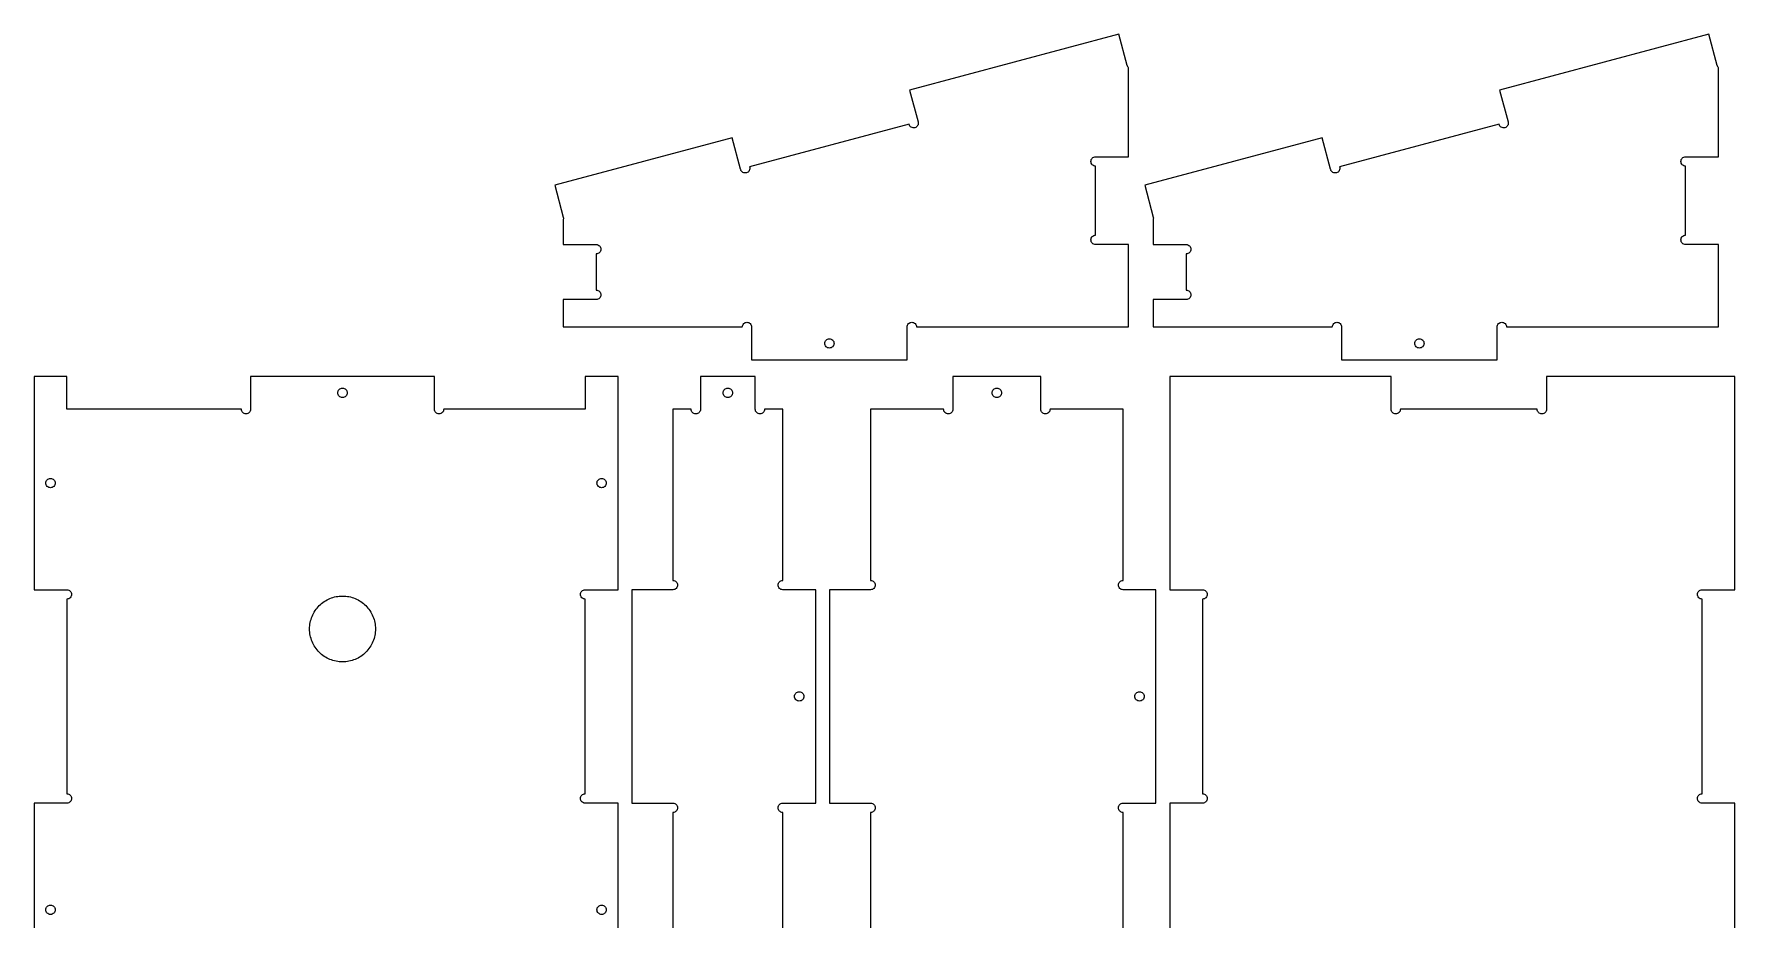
# Model space of a CAD drawing. Header units: metres. Extents: x -213 to 407, y -272 to 397.
# Drawn here: x -213 to 407, y 74 to 397 of the extents above; entities that cross this region are included whole.
import ezdxf

# ---------------------------------------------------------------- set-up
doc = ezdxf.new("R2010")
doc.units = ezdxf.units.M

msp = doc.modelspace()

# ---------------------------------------------------------------- linework, layer by layer
for p, q in [((182.485, 396.679), (106.227, 376.246)), ((185.566, 385.181), (182.485, 396.679)), ((397.485, 396.679), (321.227, 376.246)), ((400.566, 385.181), (397.485, 396.679)), ((185.575, 385.184), (185.566, 385.181)), ((185.591, 385.088), (185.575, 385.184)), ((185.708, 384.776), (185.591, 385.088)), ((185.884, 384.493), (185.708, 384.776)), ((186, 384.37), (185.884, 384.493)), ((186, 351.982), (186, 384.37)), ((400.575, 385.184), (400.566, 385.181)), ((400.591, 385.088), (400.575, 385.184)), ((400.708, 384.776), (400.591, 385.088)), ((400.884, 384.493), (400.708, 384.776)), ((401, 384.37), (400.884, 384.493)), ((401, 351.982), (401, 384.37)), ((106.227, 376.246), (109.308, 364.748)), ((321.227, 376.246), (324.308, 364.748)), ((106.033, 363.871), (47.9166, 348.298)), ((106.049, 363.775), (106.033, 363.871)), ((106.167, 363.463), (106.049, 363.775)), ((106.343, 363.18), (106.167, 363.463)), ((106.57, 362.937), (106.343, 363.18)), ((106.841, 362.743), (106.57, 362.937)), ((107.145, 362.605), (106.841, 362.743)), ((107.469, 362.529), (107.145, 362.605)), ((107.802, 362.518), (107.469, 362.529)), ((108.131, 362.573), (107.802, 362.518)), ((108.443, 362.69), (108.131, 362.573)), ((108.726, 362.866), (108.443, 362.69)), ((108.969, 363.094), (108.726, 362.866)), ((109.163, 363.365), (108.969, 363.094)), ((109.301, 363.668), (109.163, 363.365)), ((109.308, 364.748), (109.299, 364.746)), ((109.299, 364.746), (109.333, 364.655)), ((109.377, 363.993), (109.301, 363.668)), ((109.333, 364.655), (109.388, 364.326)), ((109.388, 364.326), (109.377, 363.993)), ((321.033, 363.871), (262.917, 348.298)), ((321.049, 363.775), (321.033, 363.871)), ((321.167, 363.463), (321.049, 363.775)), ((321.343, 363.18), (321.167, 363.463)), ((321.57, 362.937), (321.343, 363.18)), ((321.841, 362.743), (321.57, 362.937)), ((322.145, 362.605), (321.841, 362.743)), ((322.469, 362.529), (322.145, 362.605)), ((322.802, 362.518), (322.469, 362.529)), ((323.131, 362.573), (322.802, 362.518)), ((323.443, 362.69), (323.131, 362.573)), ((323.726, 362.866), (323.443, 362.69)), ((323.969, 363.094), (323.726, 362.866)), ((324.163, 363.365), (323.969, 363.094)), ((324.301, 363.668), (324.163, 363.365)), ((324.308, 364.748), (324.299, 364.746)), ((324.299, 364.746), (324.333, 364.655)), ((324.377, 363.993), (324.301, 363.668)), ((324.333, 364.655), (324.388, 364.326)), ((324.388, 364.326), (324.377, 363.993)), ((41.5608, 358.918), (-23.1058, 341.591)), ((44.6416, 347.421), (41.5608, 358.918)), ((256.561, 358.918), (191.894, 341.591)), ((259.642, 347.421), (256.561, 358.918)), ((44.6508, 347.423), (44.6416, 347.421)), ((44.6666, 347.327), (44.6508, 347.423)), ((44.784, 347.015), (44.6666, 347.327)), ((47.9185, 347.221), (47.781, 346.917)), ((47.9166, 348.298), (47.9508, 348.207)), ((47.9942, 347.545), (47.9185, 347.221)), ((47.9508, 348.207), (48.0051, 347.879)), ((48.0051, 347.879), (47.9942, 347.545)), ((172.3, 350.282), (172.333, 350.614)), ((172.333, 349.95), (172.3, 350.282)), ((172.333, 350.614), (172.429, 350.933)), ((172.429, 349.632), (172.333, 349.95)), ((172.429, 350.933), (172.587, 351.227)), ((172.587, 349.338), (172.429, 349.632)), ((172.587, 351.227), (172.798, 351.484)), ((172.798, 349.08), (172.587, 349.338)), ((172.798, 351.484), (173.056, 351.696)), ((173.056, 348.869), (172.798, 349.08)), ((173.056, 351.696), (173.349, 351.853)), ((173.349, 348.712), (173.056, 348.869)), ((173.349, 351.853), (173.668, 351.949)), ((173.668, 348.615), (173.349, 348.712)), ((173.668, 351.949), (174, 351.982)), ((174, 348.582), (173.668, 348.615)), ((174, 351.982), (186, 351.982)), ((174, 323.4), (174, 348.582)), ((259.651, 347.423), (259.642, 347.421)), ((259.667, 347.327), (259.651, 347.423)), ((259.784, 347.015), (259.667, 347.327)), ((262.919, 347.221), (262.781, 346.917)), ((262.917, 348.298), (262.951, 348.207)), ((262.994, 347.545), (262.919, 347.221)), ((262.951, 348.207), (263.005, 347.879)), ((263.005, 347.879), (262.994, 347.545)), ((387.3, 350.282), (387.333, 350.614)), ((387.333, 349.95), (387.3, 350.282)), ((387.333, 350.614), (387.429, 350.933)), ((387.429, 349.632), (387.333, 349.95)), ((387.429, 350.933), (387.587, 351.227)), ((387.587, 349.338), (387.429, 349.632)), ((387.587, 351.227), (387.798, 351.484)), ((387.798, 349.08), (387.587, 349.338)), ((387.798, 351.484), (388.056, 351.696)), ((388.056, 348.869), (387.798, 349.08)), ((388.056, 351.696), (388.349, 351.853)), ((388.349, 348.712), (388.056, 348.869)), ((388.349, 351.853), (388.668, 351.949)), ((388.668, 348.615), (388.349, 348.712)), ((388.668, 351.949), (389, 351.982)), ((389, 348.582), (388.668, 348.615)), ((389, 351.982), (401, 351.982)), ((389, 323.4), (389, 348.582)), ((-23.1058, 341.591), (-20, 330)), ((44.96, 346.732), (44.784, 347.015)), ((45.1878, 346.489), (44.96, 346.732)), ((45.4587, 346.295), (45.1878, 346.489)), ((45.7623, 346.158), (45.4587, 346.295)), ((46.0868, 346.082), (45.7623, 346.158)), ((46.4199, 346.071), (46.0868, 346.082)), ((46.7487, 346.125), (46.4199, 346.071)), ((47.0606, 346.243), (46.7487, 346.125)), ((47.3436, 346.419), (47.0606, 346.243)), ((47.5869, 346.646), (47.3436, 346.419)), ((47.781, 346.917), (47.5869, 346.646)), ((191.894, 341.591), (195, 330)), ((259.96, 346.732), (259.784, 347.015)), ((260.188, 346.489), (259.96, 346.732)), ((260.459, 346.295), (260.188, 346.489)), ((260.762, 346.158), (260.459, 346.295)), ((261.087, 346.082), (260.762, 346.158)), ((261.42, 346.071), (261.087, 346.082)), ((261.749, 346.125), (261.42, 346.071)), ((262.061, 346.243), (261.749, 346.125)), ((262.344, 346.419), (262.061, 346.243)), ((262.587, 346.646), (262.344, 346.419)), ((262.781, 346.917), (262.587, 346.646)), ((-20, 330), (-19.9457, 329.671)), ((-19.9566, 329.338), (-20, 329.152)), ((-20, 329.152), (-20, 320)), ((-19.9457, 329.671), (-19.9566, 329.338)), ((195, 330), (195.054, 329.671)), ((195.043, 329.338), (195, 329.152)), ((195, 329.152), (195, 320)), ((195.054, 329.671), (195.043, 329.338)), ((172.333, 322.032), (172.429, 322.351)), ((172.429, 322.351), (172.587, 322.644)), ((172.587, 322.644), (172.798, 322.902)), ((172.798, 322.902), (173.056, 323.113)), ((173.056, 323.113), (173.349, 323.271)), ((173.349, 323.271), (173.668, 323.367)), ((173.668, 323.367), (174, 323.4)), ((387.333, 322.032), (387.429, 322.351)), ((387.429, 322.351), (387.587, 322.644)), ((387.587, 322.644), (387.798, 322.902)), ((387.798, 322.902), (388.056, 323.113)), ((388.056, 323.113), (388.349, 323.271)), ((388.349, 323.271), (388.668, 323.367)), ((388.668, 323.367), (389, 323.4)), ((-20, 320), (-8, 320)), ((-8, 320), (-7.66835, 319.967)), ((-7.66835, 316.633), (-8, 316.6)), ((-8, 316.6), (-8, 303.4)), ((-7.66835, 319.967), (-7.34944, 319.871)), ((-7.34944, 316.729), (-7.66835, 316.633)), ((-7.34944, 319.871), (-7.05554, 319.713)), ((-7.05554, 316.886), (-7.34944, 316.729)), ((-7.05554, 319.713), (-6.79793, 319.502)), ((-6.79793, 317.098), (-7.05554, 316.886)), ((-6.79793, 319.502), (-6.5865, 319.244)), ((-6.5865, 317.356), (-6.79793, 317.098)), ((-6.5865, 319.244), (-6.42941, 318.951)), ((-6.42941, 317.649), (-6.5865, 317.356)), ((-6.42941, 318.951), (-6.33267, 318.632)), ((-6.33267, 317.968), (-6.42941, 317.649)), ((-6.33267, 318.632), (-6.3, 318.3)), ((-6.3, 318.3), (-6.33267, 317.968)), ((172.3, 321.7), (172.333, 322.032)), ((172.333, 321.368), (172.3, 321.7)), ((172.429, 321.049), (172.333, 321.368)), ((172.587, 320.756), (172.429, 321.049)), ((172.798, 320.498), (172.587, 320.756)), ((173.056, 320.286), (172.798, 320.498)), ((173.349, 320.129), (173.056, 320.286)), ((173.668, 320.033), (173.349, 320.129)), ((174, 320), (173.668, 320.033)), ((186, 320), (174, 320)), ((186, 290), (186, 320)), ((195, 320), (207, 320)), ((207, 320), (207.332, 319.967)), ((207.332, 316.633), (207, 316.6)), ((207, 316.6), (207, 303.4)), ((207.332, 319.967), (207.651, 319.871)), ((207.651, 316.729), (207.332, 316.633)), ((207.651, 319.871), (207.944, 319.713)), ((207.944, 316.886), (207.651, 316.729)), ((207.944, 319.713), (208.202, 319.502)), ((208.202, 317.098), (207.944, 316.886)), ((208.202, 319.502), (208.413, 319.244)), ((208.413, 317.356), (208.202, 317.098)), ((208.413, 319.244), (208.571, 318.951)), ((208.571, 317.649), (208.413, 317.356)), ((208.571, 318.951), (208.667, 318.632)), ((208.667, 317.968), (208.571, 317.649)), ((208.667, 318.632), (208.7, 318.3)), ((208.7, 318.3), (208.667, 317.968)), ((387.3, 321.7), (387.333, 322.032)), ((387.333, 321.368), (387.3, 321.7)), ((387.429, 321.049), (387.333, 321.368)), ((387.587, 320.756), (387.429, 321.049)), ((387.798, 320.498), (387.587, 320.756)), ((388.056, 320.286), (387.798, 320.498)), ((388.349, 320.129), (388.056, 320.286)), ((388.668, 320.033), (388.349, 320.129)), ((389, 320), (388.668, 320.033)), ((401, 320), (389, 320)), ((401, 290), (401, 320)), ((-8, 300), (-20, 300)), ((-20, 300), (-20, 290)), ((-8, 303.4), (-7.66835, 303.367)), ((-7.66835, 300.033), (-8, 300)), ((-7.66835, 303.367), (-7.34944, 303.271)), ((-7.34944, 300.129), (-7.66835, 300.033)), ((-7.34944, 303.271), (-7.05554, 303.113)), ((-7.05554, 300.286), (-7.34944, 300.129)), ((-7.05554, 303.113), (-6.79793, 302.902)), ((-6.79793, 300.498), (-7.05554, 300.286)), ((-6.79793, 302.902), (-6.5865, 302.644)), ((-6.5865, 300.756), (-6.79793, 300.498)), ((-6.5865, 302.644), (-6.42941, 302.351)), ((-6.42941, 301.049), (-6.5865, 300.756)), ((-6.42941, 302.351), (-6.33267, 302.032)), ((-6.33267, 301.368), (-6.42941, 301.049)), ((-6.33267, 302.032), (-6.3, 301.7)), ((-6.3, 301.7), (-6.33267, 301.368)), ((207, 300), (195, 300)), ((195, 300), (195, 290)), ((207, 303.4), (207.332, 303.367)), ((207.332, 300.033), (207, 300)), ((207.332, 303.367), (207.651, 303.271)), ((207.651, 300.129), (207.332, 300.033)), ((207.651, 303.271), (207.944, 303.113)), ((207.944, 300.286), (207.651, 300.129)), ((207.944, 303.113), (208.202, 302.902)), ((208.202, 300.498), (207.944, 300.286)), ((208.202, 302.902), (208.413, 302.644)), ((208.413, 300.756), (208.202, 300.498)), ((208.413, 302.644), (208.571, 302.351)), ((208.571, 301.049), (208.413, 300.756)), ((208.571, 302.351), (208.667, 302.032)), ((208.667, 301.368), (208.571, 301.049)), ((208.667, 302.032), (208.7, 301.7)), ((208.7, 301.7), (208.667, 301.368)), ((45.7646, 291.202), (46.0222, 291.413)), ((46.0222, 291.413), (46.3161, 291.571)), ((46.3161, 291.571), (46.635, 291.667)), ((46.635, 291.667), (46.9667, 291.7)), ((46.9667, 291.7), (47.2983, 291.667)), ((47.2983, 291.667), (47.6172, 291.571)), ((47.6172, 291.571), (47.9111, 291.413)), ((47.9111, 291.413), (48.1687, 291.202)), ((105.831, 291.202), (106.089, 291.413)), ((106.089, 291.413), (106.383, 291.571)), ((106.383, 291.571), (106.702, 291.667)), ((106.702, 291.667), (107.033, 291.7)), ((107.033, 291.7), (107.365, 291.667)), ((107.365, 291.667), (107.684, 291.571)), ((107.684, 291.571), (107.978, 291.413)), ((107.978, 291.413), (108.235, 291.202)), ((260.765, 291.202), (261.022, 291.413)), ((261.022, 291.413), (261.316, 291.571)), ((261.316, 291.571), (261.635, 291.667)), ((261.635, 291.667), (261.967, 291.7)), ((261.967, 291.7), (262.298, 291.667)), ((262.298, 291.667), (262.617, 291.571)), ((262.617, 291.571), (262.911, 291.413)), ((262.911, 291.413), (263.169, 291.202)), ((320.831, 291.202), (321.089, 291.413)), ((321.089, 291.413), (321.383, 291.571)), ((321.383, 291.571), (321.702, 291.667)), ((321.702, 291.667), (322.033, 291.7)), ((322.033, 291.7), (322.365, 291.667)), ((322.365, 291.667), (322.684, 291.571)), ((322.684, 291.571), (322.978, 291.413)), ((322.978, 291.413), (323.235, 291.202)), ((-20, 290), (45.2667, 290)), ((45.2667, 290), (45.2993, 290.332)), ((45.2993, 290.332), (45.3961, 290.651)), ((45.3961, 290.651), (45.5532, 290.944)), ((45.5532, 290.944), (45.7646, 291.202)), ((48.1687, 291.202), (48.3802, 290.944)), ((48.3802, 290.944), (48.5372, 290.651)), ((48.5372, 290.651), (48.634, 290.332)), ((48.634, 290.332), (48.6667, 290)), ((48.6667, 290), (48.6667, 278)), ((75.5865, 284.944), (75.7979, 285.202)), ((75.7979, 285.202), (76.0555, 285.414)), ((76.0555, 285.414), (76.3494, 285.571)), ((76.3494, 285.571), (76.6683, 285.667)), ((76.6683, 285.667), (77, 285.7)), ((77, 285.7), (77.3316, 285.667)), ((77.3316, 285.667), (77.6506, 285.571)), ((77.6506, 285.571), (77.9445, 285.414)), ((77.9445, 285.414), (78.2021, 285.202)), ((78.2021, 285.202), (78.4135, 284.944)), ((105.333, 290), (105.366, 290.332)), ((105.333, 278), (105.333, 290)), ((105.366, 290.332), (105.463, 290.651)), ((105.463, 290.651), (105.62, 290.944)), ((105.62, 290.944), (105.831, 291.202)), ((108.235, 291.202), (108.447, 290.944)), ((108.447, 290.944), (108.604, 290.651)), ((108.604, 290.651), (108.701, 290.332)), ((108.701, 290.332), (108.733, 290)), ((108.733, 290), (186, 290)), ((195, 290), (260.267, 290)), ((260.267, 290), (260.299, 290.332)), ((260.299, 290.332), (260.396, 290.651)), ((260.396, 290.651), (260.553, 290.944)), ((260.553, 290.944), (260.765, 291.202)), ((263.169, 291.202), (263.38, 290.944)), ((263.38, 290.944), (263.537, 290.651)), ((263.537, 290.651), (263.634, 290.332)), ((263.634, 290.332), (263.667, 290)), ((263.667, 290), (263.667, 278)), ((290.586, 284.944), (290.798, 285.202)), ((290.798, 285.202), (291.056, 285.414)), ((291.056, 285.414), (291.349, 285.571)), ((291.349, 285.571), (291.668, 285.667)), ((291.668, 285.667), (292, 285.7)), ((292, 285.7), (292.332, 285.667)), ((292.332, 285.667), (292.651, 285.571)), ((292.651, 285.571), (292.944, 285.414)), ((292.944, 285.414), (293.202, 285.202)), ((293.202, 285.202), (293.413, 284.944)), ((320.333, 290), (320.366, 290.332)), ((320.333, 278), (320.333, 290)), ((320.366, 290.332), (320.463, 290.651)), ((320.463, 290.651), (320.62, 290.944)), ((320.62, 290.944), (320.831, 291.202)), ((323.235, 291.202), (323.447, 290.944)), ((323.447, 290.944), (323.604, 290.651)), ((323.604, 290.651), (323.701, 290.332)), ((323.701, 290.332), (323.733, 290)), ((323.733, 290), (401, 290)), ((75.3, 284), (75.3327, 284.332)), ((75.3327, 283.668), (75.3, 284)), ((75.3327, 284.332), (75.4294, 284.651)), ((75.4294, 283.349), (75.3327, 283.668)), ((75.4294, 284.651), (75.5865, 284.944)), ((75.5865, 283.056), (75.4294, 283.349)), ((75.7979, 282.798), (75.5865, 283.056)), ((76.0555, 282.587), (75.7979, 282.798)), ((76.3494, 282.429), (76.0555, 282.587)), ((76.6683, 282.333), (76.3494, 282.429)), ((77, 282.3), (76.6683, 282.333)), ((77.3316, 282.333), (77, 282.3)), ((77.6506, 282.429), (77.3316, 282.333)), ((77.9445, 282.587), (77.6506, 282.429)), ((78.2021, 282.798), (77.9445, 282.587)), ((78.4135, 283.056), (78.2021, 282.798)), ((78.4135, 284.944), (78.5706, 284.651)), ((78.5706, 283.349), (78.4135, 283.056)), ((78.5706, 284.651), (78.6673, 284.332)), ((78.6673, 283.668), (78.5706, 283.349)), ((78.6673, 284.332), (78.7, 284)), ((78.7, 284), (78.6673, 283.668)), ((290.3, 284), (290.333, 284.332)), ((290.333, 283.668), (290.3, 284)), ((290.333, 284.332), (290.429, 284.651)), ((290.429, 283.349), (290.333, 283.668)), ((290.429, 284.651), (290.586, 284.944)), ((290.586, 283.056), (290.429, 283.349)), ((290.798, 282.798), (290.586, 283.056)), ((291.056, 282.587), (290.798, 282.798)), ((291.349, 282.429), (291.056, 282.587)), ((291.668, 282.333), (291.349, 282.429)), ((292, 282.3), (291.668, 282.333)), ((292.332, 282.333), (292, 282.3)), ((292.651, 282.429), (292.332, 282.333)), ((292.944, 282.587), (292.651, 282.429)), ((293.202, 282.798), (292.944, 282.587)), ((293.413, 283.056), (293.202, 282.798)), ((293.413, 284.944), (293.571, 284.651)), ((293.571, 283.349), (293.413, 283.056)), ((293.571, 284.651), (293.667, 284.332)), ((293.667, 283.668), (293.571, 283.349)), ((293.667, 284.332), (293.7, 284)), ((293.7, 284), (293.667, 283.668)), ((48.6667, 278), (105.333, 278)), ((263.667, 278), (320.333, 278)), ((-200.844, 272), (-212.844, 272)), ((-212.844, 272), (-212.844, 194.286)), ((-200.844, 260), (-200.844, 272)), ((-66.9478, 272), (-133.896, 272)), ((-133.896, 272), (-133.896, 260)), ((-102.089, 266.332), (-101.992, 266.651)), ((-101.992, 266.651), (-101.835, 266.944)), ((-101.835, 266.944), (-101.624, 267.202)), ((-101.624, 267.202), (-101.366, 267.413)), ((-101.366, 267.413), (-101.072, 267.571)), ((-101.072, 267.571), (-100.753, 267.667)), ((-100.753, 267.667), (-100.422, 267.7)), ((-100.422, 267.7), (-100.09, 267.667)), ((-100.09, 267.667), (-99.7712, 267.571)), ((-99.7712, 267.571), (-99.4773, 267.413)), ((-99.4773, 267.413), (-99.2197, 267.202)), ((-99.2197, 267.202), (-99.0083, 266.944)), ((-99.0083, 266.944), (-98.8512, 266.651)), ((-98.8512, 266.651), (-98.7544, 266.332)), ((-66.9478, 260), (-66.9478, 272)), ((0, 272), (-12, 272)), ((-12, 272), (-12, 260)), ((0, 194.286), (0, 272)), ((50, 272), (30, 272)), ((30, 272), (30, 260)), ((38.3327, 266.332), (38.4294, 266.651)), ((38.4294, 266.651), (38.5865, 266.944)), ((38.5865, 266.944), (38.7979, 267.202)), ((38.7979, 267.202), (39.0555, 267.413)), ((39.0555, 267.413), (39.3494, 267.571)), ((39.3494, 267.571), (39.6684, 267.667)), ((39.6684, 267.667), (40, 267.7)), ((40, 267.7), (40.3317, 267.667)), ((40.3317, 267.667), (40.6506, 267.571)), ((40.6506, 267.571), (40.9445, 267.413)), ((40.9445, 267.413), (41.2021, 267.202)), ((41.2021, 267.202), (41.4135, 266.944)), ((41.4135, 266.944), (41.5706, 266.651)), ((41.5706, 266.651), (41.6673, 266.332)), ((50, 260), (50, 272)), ((154, 272), (122.018, 272)), ((122.018, 272), (122.018, 260)), ((136.342, 266.332), (136.438, 266.651)), ((136.438, 266.651), (136.595, 266.944)), ((136.595, 266.944), (136.807, 267.202)), ((136.807, 267.202), (137.064, 267.413)), ((137.064, 267.413), (137.358, 267.571)), ((137.358, 267.571), (137.677, 267.667)), ((137.677, 267.667), (138.009, 267.7)), ((138.009, 267.7), (138.341, 267.667)), ((138.341, 267.667), (138.66, 267.571)), ((138.66, 267.571), (138.953, 267.413)), ((138.953, 267.413), (139.211, 267.202)), ((139.211, 267.202), (139.422, 266.944)), ((139.422, 266.944), (139.58, 266.651)), ((139.58, 266.651), (139.676, 266.332)), ((154, 260), (154, 272)), ((281.667, 272), (201, 272)), ((201, 272), (201, 194.286)), ((281.667, 260), (281.667, 272)), ((407, 272), (338.333, 272)), ((338.333, 272), (338.333, 260)), ((407, 194.286), (407, 272)), ((-102.122, 266), (-102.089, 266.332)), ((-102.089, 265.668), (-102.122, 266)), ((-101.992, 265.349), (-102.089, 265.668)), ((-101.835, 265.056), (-101.992, 265.349)), ((-101.624, 264.798), (-101.835, 265.056)), ((-101.366, 264.586), (-101.624, 264.798)), ((-101.072, 264.429), (-101.366, 264.586)), ((-100.753, 264.333), (-101.072, 264.429)), ((-100.422, 264.3), (-100.753, 264.333)), ((-100.09, 264.333), (-100.422, 264.3)), ((-99.7712, 264.429), (-100.09, 264.333)), ((-99.4773, 264.586), (-99.7712, 264.429)), ((-99.2197, 264.798), (-99.4773, 264.586)), ((-99.0083, 265.056), (-99.2197, 264.798)), ((-98.8512, 265.349), (-99.0083, 265.056)), ((-98.7544, 265.668), (-98.8512, 265.349)), ((-98.7544, 266.332), (-98.7218, 266)), ((-98.7218, 266), (-98.7544, 265.668)), ((38.3, 266), (38.3327, 266.332)), ((38.3327, 265.668), (38.3, 266)), ((38.4294, 265.349), (38.3327, 265.668)), ((38.5865, 265.056), (38.4294, 265.349)), ((38.7979, 264.798), (38.5865, 265.056)), ((39.0555, 264.586), (38.7979, 264.798)), ((39.3494, 264.429), (39.0555, 264.586)), ((39.6684, 264.333), (39.3494, 264.429)), ((40, 264.3), (39.6684, 264.333)), ((40.3317, 264.333), (40, 264.3)), ((40.6506, 264.429), (40.3317, 264.333)), ((40.9445, 264.586), (40.6506, 264.429)), ((41.2021, 264.798), (40.9445, 264.586)), ((41.4135, 265.056), (41.2021, 264.798)), ((41.5706, 265.349), (41.4135, 265.056)), ((41.6673, 265.668), (41.5706, 265.349)), ((41.6673, 266.332), (41.7, 266)), ((41.7, 266), (41.6673, 265.668)), ((136.309, 266), (136.342, 266.332)), ((136.342, 265.668), (136.309, 266)), ((136.438, 265.349), (136.342, 265.668)), ((136.595, 265.056), (136.438, 265.349)), ((136.807, 264.798), (136.595, 265.056)), ((137.064, 264.586), (136.807, 264.798)), ((137.358, 264.429), (137.064, 264.586)), ((137.677, 264.333), (137.358, 264.429)), ((138.009, 264.3), (137.677, 264.333)), ((138.341, 264.333), (138.009, 264.3)), ((138.66, 264.429), (138.341, 264.333)), ((138.953, 264.586), (138.66, 264.429)), ((139.211, 264.798), (138.953, 264.586)), ((139.422, 265.056), (139.211, 264.798)), ((139.58, 265.349), (139.422, 265.056)), ((139.676, 265.668), (139.58, 265.349)), ((139.676, 266.332), (139.709, 266)), ((139.709, 266), (139.676, 265.668)), ((-137.296, 260), (-200.844, 260)), ((-137.263, 259.668), (-137.296, 260)), ((-137.166, 259.349), (-137.263, 259.668)), ((-137.009, 259.056), (-137.166, 259.349)), ((-136.798, 258.798), (-137.009, 259.056)), ((-136.54, 258.586), (-136.798, 258.798)), ((-136.246, 258.429), (-136.54, 258.586)), ((-135.927, 258.333), (-136.246, 258.429)), ((-135.596, 258.3), (-135.927, 258.333)), ((-135.264, 258.333), (-135.596, 258.3)), ((-134.945, 258.429), (-135.264, 258.333)), ((-134.651, 258.586), (-134.945, 258.429)), ((-134.394, 258.798), (-134.651, 258.586)), ((-134.182, 259.056), (-134.394, 258.798)), ((-134.025, 259.349), (-134.182, 259.056)), ((-133.928, 259.668), (-134.025, 259.349)), ((-133.896, 260), (-133.928, 259.668)), ((-66.9152, 259.668), (-66.9478, 260)), ((-66.8184, 259.349), (-66.9152, 259.668)), ((-66.6613, 259.056), (-66.8184, 259.349)), ((-66.4499, 258.798), (-66.6613, 259.056)), ((-66.1923, 258.587), (-66.4499, 258.798)), ((-65.8984, 258.429), (-66.1923, 258.587)), ((-65.5795, 258.333), (-65.8984, 258.429)), ((-65.2478, 258.3), (-65.5795, 258.333)), ((-64.9162, 258.333), (-65.2478, 258.3)), ((-64.5973, 258.429), (-64.9162, 258.333)), ((-64.3034, 258.587), (-64.5973, 258.429)), ((-64.0458, 258.798), (-64.3034, 258.587)), ((-63.8343, 259.056), (-64.0458, 258.798)), ((-63.6772, 259.349), (-63.8343, 259.056)), ((-63.5805, 259.668), (-63.6772, 259.349)), ((-63.5478, 260), (-63.5805, 259.668)), ((-12, 260), (-63.5478, 260)), ((26.6, 260), (20, 260)), ((20, 260), (20, 197.686)), ((26.6327, 259.668), (26.6, 260)), ((26.7294, 259.349), (26.6327, 259.668)), ((26.8865, 259.056), (26.7294, 259.349)), ((27.0979, 258.798), (26.8865, 259.056)), ((27.3555, 258.587), (27.0979, 258.798)), ((27.6494, 258.429), (27.3555, 258.587)), ((27.9684, 258.333), (27.6494, 258.429)), ((28.3, 258.3), (27.9684, 258.333)), ((28.6317, 258.333), (28.3, 258.3)), ((28.9506, 258.429), (28.6317, 258.333)), ((29.2445, 258.587), (28.9506, 258.429)), ((29.5021, 258.798), (29.2445, 258.587)), ((29.7135, 259.056), (29.5021, 258.798)), ((29.8706, 259.349), (29.7135, 259.056)), ((29.9673, 259.668), (29.8706, 259.349)), ((30, 260), (29.9673, 259.668)), ((50.0327, 259.668), (50, 260)), ((50.1294, 259.349), (50.0327, 259.668)), ((50.2865, 259.056), (50.1294, 259.349)), ((50.4979, 258.798), (50.2865, 259.056)), ((50.7555, 258.587), (50.4979, 258.798)), ((51.0494, 258.429), (50.7555, 258.587)), ((51.3683, 258.333), (51.0494, 258.429)), ((51.7, 258.3), (51.3683, 258.333)), ((52.0317, 258.333), (51.7, 258.3)), ((52.3506, 258.429), (52.0317, 258.333)), ((52.6445, 258.587), (52.3506, 258.429)), ((52.9021, 258.798), (52.6445, 258.587)), ((53.1135, 259.056), (52.9021, 258.798)), ((53.2706, 259.349), (53.1135, 259.056)), ((53.3673, 259.668), (53.2706, 259.349)), ((53.4, 260), (53.3673, 259.668)), ((60, 260), (53.4, 260)), ((60, 197.686), (60, 260)), ((118.618, 260), (92.0179, 260)), ((92.0179, 260), (92.0179, 197.686)), ((118.651, 259.668), (118.618, 260)), ((118.747, 259.349), (118.651, 259.668)), ((118.904, 259.056), (118.747, 259.349)), ((119.116, 258.798), (118.904, 259.056)), ((119.373, 258.587), (119.116, 258.798)), ((119.667, 258.429), (119.373, 258.587)), ((119.986, 258.333), (119.667, 258.429)), ((120.318, 258.3), (119.986, 258.333)), ((120.65, 258.333), (120.318, 258.3)), ((120.968, 258.429), (120.65, 258.333)), ((121.262, 258.587), (120.968, 258.429)), ((121.52, 258.798), (121.262, 258.587)), ((121.731, 259.056), (121.52, 258.798)), ((121.888, 259.349), (121.731, 259.056)), ((121.985, 259.668), (121.888, 259.349)), ((122.018, 260), (121.985, 259.668)), ((154.033, 259.668), (154, 260)), ((154.129, 259.349), (154.033, 259.668)), ((154.287, 259.056), (154.129, 259.349)), ((154.498, 258.798), (154.287, 259.056)), ((154.756, 258.587), (154.498, 258.798)), ((155.049, 258.429), (154.756, 258.587)), ((155.368, 258.333), (155.049, 258.429)), ((155.7, 258.3), (155.368, 258.333)), ((156.032, 258.333), (155.7, 258.3)), ((156.351, 258.429), (156.032, 258.333)), ((156.644, 258.587), (156.351, 258.429)), ((156.902, 258.798), (156.644, 258.587)), ((157.114, 259.056), (156.902, 258.798)), ((157.271, 259.349), (157.114, 259.056)), ((157.367, 259.668), (157.271, 259.349)), ((157.4, 260), (157.367, 259.668)), ((184, 260), (157.4, 260)), ((184, 197.686), (184, 260)), ((281.699, 259.668), (281.667, 260)), ((281.796, 259.349), (281.699, 259.668)), ((281.953, 259.056), (281.796, 259.349)), ((282.165, 258.798), (281.953, 259.056)), ((282.422, 258.587), (282.165, 258.798)), ((282.716, 258.429), (282.422, 258.587)), ((283.035, 258.333), (282.716, 258.429)), ((283.367, 258.3), (283.035, 258.333)), ((283.698, 258.333), (283.367, 258.3)), ((284.017, 258.429), (283.698, 258.333)), ((284.311, 258.587), (284.017, 258.429)), ((284.569, 258.798), (284.311, 258.587)), ((284.78, 259.056), (284.569, 258.798)), ((284.937, 259.349), (284.78, 259.056)), ((285.034, 259.668), (284.937, 259.349)), ((285.067, 260), (285.034, 259.668)), ((334.933, 260), (285.067, 260)), ((334.966, 259.668), (334.933, 260)), ((335.063, 259.349), (334.966, 259.668)), ((335.22, 259.056), (335.063, 259.349)), ((335.431, 258.798), (335.22, 259.056)), ((335.689, 258.586), (335.431, 258.798)), ((335.983, 258.429), (335.689, 258.586)), ((336.302, 258.333), (335.983, 258.429)), ((336.633, 258.3), (336.302, 258.333)), ((336.965, 258.333), (336.633, 258.3)), ((337.284, 258.429), (336.965, 258.333)), ((337.578, 258.586), (337.284, 258.429)), ((337.835, 258.798), (337.578, 258.586)), ((338.047, 259.056), (337.835, 258.798)), ((338.204, 259.349), (338.047, 259.056)), ((338.301, 259.668), (338.204, 259.349)), ((338.333, 260), (338.301, 259.668)), ((-208.544, 233.143), (-208.511, 233.475)), ((-208.511, 232.811), (-208.544, 233.143)), ((-208.511, 233.475), (-208.414, 233.793)), ((-208.414, 232.492), (-208.511, 232.811)), ((-208.414, 233.793), (-208.257, 234.087)), ((-208.257, 232.198), (-208.414, 232.492)), ((-208.257, 234.087), (-208.046, 234.345)), ((-208.046, 231.941), (-208.257, 232.198)), ((-208.046, 234.345), (-207.788, 234.556)), ((-207.788, 231.729), (-208.046, 231.941)), ((-207.788, 234.556), (-207.494, 234.713)), ((-207.494, 231.572), (-207.788, 231.729)), ((-207.494, 234.713), (-207.175, 234.81)), ((-207.175, 231.476), (-207.494, 231.572)), ((-207.175, 234.81), (-206.844, 234.843)), ((-206.844, 231.443), (-207.175, 231.476)), ((-206.844, 234.843), (-206.512, 234.81)), ((-206.512, 231.476), (-206.844, 231.443)), ((-206.512, 234.81), (-206.193, 234.713)), ((-206.193, 231.572), (-206.512, 231.476)), ((-206.193, 234.713), (-205.899, 234.556)), ((-205.899, 231.729), (-206.193, 231.572)), ((-205.899, 234.556), (-205.641, 234.345)), ((-205.641, 231.941), (-205.899, 231.729)), ((-205.641, 234.345), (-205.43, 234.087)), ((-205.43, 232.198), (-205.641, 231.941)), ((-205.43, 234.087), (-205.273, 233.793)), ((-205.273, 232.492), (-205.43, 232.198)), ((-205.273, 233.793), (-205.176, 233.475)), ((-205.176, 232.811), (-205.273, 232.492)), ((-205.176, 233.475), (-205.144, 233.143)), ((-205.144, 233.143), (-205.176, 232.811)), ((-7.7, 233.143), (-7.66733, 233.475)), ((-7.66733, 232.811), (-7.7, 233.143)), ((-7.66733, 233.475), (-7.57059, 233.793)), ((-7.57059, 232.492), (-7.66733, 232.811)), ((-7.57059, 233.793), (-7.4135, 234.087)), ((-7.4135, 232.198), (-7.57059, 232.492)), ((-7.4135, 234.087), (-7.20207, 234.345)), ((-7.20207, 231.941), (-7.4135, 232.198)), ((-7.20207, 234.345), (-6.94446, 234.556)), ((-6.94446, 231.729), (-7.20207, 231.941)), ((-6.94446, 234.556), (-6.65056, 234.713)), ((-6.65056, 231.572), (-6.94446, 231.729)), ((-6.65056, 234.713), (-6.33165, 234.81)), ((-6.33165, 231.476), (-6.65056, 231.572)), ((-6.33165, 234.81), (-5.99998, 234.843)), ((-5.99998, 231.443), (-6.33165, 231.476)), ((-5.99998, 234.843), (-5.66833, 234.81)), ((-5.66833, 231.476), (-5.99998, 231.443)), ((-5.66833, 234.81), (-5.34943, 234.713)), ((-5.34943, 231.572), (-5.66833, 231.476)), ((-5.34943, 234.713), (-5.05553, 234.556)), ((-5.05553, 231.729), (-5.34943, 231.572)), ((-5.05553, 234.556), (-4.79791, 234.345)), ((-4.79791, 231.941), (-5.05553, 231.729)), ((-4.79791, 234.345), (-4.58649, 234.087)), ((-4.58649, 232.198), (-4.79791, 231.941)), ((-4.58649, 234.087), (-4.4294, 233.793)), ((-4.4294, 232.492), (-4.58649, 232.198)), ((-4.4294, 233.793), (-4.33266, 233.475)), ((-4.33266, 232.811), (-4.4294, 232.492)), ((-4.33266, 233.475), (-4.29999, 233.143)), ((-4.29999, 233.143), (-4.33266, 232.811)), ((-212.844, 194.286), (-200.844, 194.286)), ((-200.844, 194.286), (-200.512, 194.253)), ((-200.512, 194.253), (-200.193, 194.156)), ((-200.193, 194.156), (-199.899, 193.999)), ((-199.899, 193.999), (-199.641, 193.788)), ((-199.641, 193.788), (-199.43, 193.53)), ((-199.43, 193.53), (-199.273, 193.236)), ((-199.273, 193.236), (-199.176, 192.917)), ((-199.176, 192.254), (-199.273, 191.935)), ((-199.176, 192.917), (-199.144, 192.586)), ((-199.144, 192.586), (-199.176, 192.254)), ((-13.7, 192.586), (-13.6673, 192.917)), ((-13.6673, 192.254), (-13.7, 192.586)), ((-13.6673, 192.917), (-13.5706, 193.236)), ((-13.5706, 191.935), (-13.6673, 192.254)), ((-13.5706, 193.236), (-13.4135, 193.53)), ((-13.4135, 193.53), (-13.2021, 193.788)), ((-13.2021, 193.788), (-12.9444, 193.999)), ((-12.9444, 193.999), (-12.6505, 194.156)), ((-12.6505, 194.156), (-12.3316, 194.253)), ((-12.3316, 194.253), (-12, 194.286)), ((-12, 194.286), (0, 194.286)), ((20, 194.286), (5, 194.286)), ((5, 194.286), (5, 116.571)), ((20, 197.686), (20.3316, 197.653)), ((20.3316, 194.318), (20, 194.286)), ((20.3316, 197.653), (20.6506, 197.556)), ((20.6506, 194.415), (20.3316, 194.318)), ((20.6506, 197.556), (20.9445, 197.399)), ((20.9445, 194.572), (20.6506, 194.415)), ((20.9445, 197.399), (21.2021, 197.188)), ((21.2021, 194.784), (20.9445, 194.572)), ((21.2021, 197.188), (21.4135, 196.93)), ((21.4135, 195.041), (21.2021, 194.784)), ((21.4135, 196.93), (21.5706, 196.636)), ((21.5706, 195.335), (21.4135, 195.041)), ((21.5706, 196.636), (21.6673, 196.317)), ((21.6673, 195.654), (21.5706, 195.335)), ((21.6673, 196.317), (21.7, 195.986)), ((21.7, 195.986), (21.6673, 195.654)), ((58.3, 195.986), (58.3327, 196.317)), ((58.3327, 195.654), (58.3, 195.986)), ((58.3327, 196.317), (58.4294, 196.636)), ((58.4294, 195.335), (58.3327, 195.654)), ((58.4294, 196.636), (58.5865, 196.93)), ((58.5865, 195.041), (58.4294, 195.335)), ((58.5865, 196.93), (58.7979, 197.188)), ((58.7979, 194.784), (58.5865, 195.041)), ((58.7979, 197.188), (59.0555, 197.399)), ((59.0555, 194.572), (58.7979, 194.784)), ((59.0555, 197.399), (59.3494, 197.556)), ((59.3494, 194.415), (59.0555, 194.572)), ((59.3494, 197.556), (59.6684, 197.653)), ((59.6684, 194.318), (59.3494, 194.415)), ((59.6684, 197.653), (60, 197.686)), ((60, 194.286), (59.6684, 194.318)), ((72, 194.286), (60, 194.286)), ((72, 116.571), (72, 194.286)), ((92.0179, 194.286), (77.0179, 194.286)), ((77.0179, 194.286), (77.0179, 116.571)), ((92.0179, 197.686), (92.3495, 197.653)), ((92.3495, 194.318), (92.0179, 194.286)), ((92.3495, 197.653), (92.6684, 197.556)), ((92.6684, 194.415), (92.3495, 194.318)), ((92.6684, 197.556), (92.9623, 197.399)), ((92.9623, 194.572), (92.6684, 194.415)), ((92.9623, 197.399), (93.2199, 197.188)), ((93.2199, 194.784), (92.9623, 194.572)), ((93.2199, 197.188), (93.4314, 196.93)), ((93.4314, 195.041), (93.2199, 194.784)), ((93.4314, 196.93), (93.5885, 196.636)), ((93.5885, 195.335), (93.4314, 195.041)), ((93.5885, 196.636), (93.6852, 196.317)), ((93.6852, 195.654), (93.5885, 195.335)), ((93.6852, 196.317), (93.7179, 195.986)), ((93.7179, 195.986), (93.6852, 195.654)), ((182.3, 195.986), (182.333, 196.317)), ((182.333, 195.654), (182.3, 195.986)), ((182.333, 196.317), (182.429, 196.636)), ((182.429, 195.335), (182.333, 195.654)), ((182.429, 196.636), (182.587, 196.93)), ((182.587, 195.041), (182.429, 195.335)), ((182.587, 196.93), (182.798, 197.188)), ((182.798, 194.784), (182.587, 195.041)), ((182.798, 197.188), (183.056, 197.399)), ((183.056, 194.572), (182.798, 194.784)), ((183.056, 197.399), (183.349, 197.556)), ((183.349, 194.415), (183.056, 194.572)), ((183.349, 197.556), (183.668, 197.653)), ((183.668, 194.318), (183.349, 194.415)), ((183.668, 197.653), (184, 197.686)), ((184, 194.286), (183.668, 194.318)), ((196, 194.286), (184, 194.286)), ((196, 116.571), (196, 194.286)), ((201, 194.286), (213, 194.286)), ((213, 194.286), (213.332, 194.253)), ((213.332, 194.253), (213.651, 194.156)), ((213.651, 194.156), (213.944, 193.999)), ((213.944, 193.999), (214.202, 193.788)), ((214.202, 193.788), (214.413, 193.53)), ((214.413, 193.53), (214.571, 193.236)), ((214.571, 193.236), (214.667, 192.917)), ((214.667, 192.254), (214.571, 191.935)), ((214.667, 192.917), (214.7, 192.586)), ((214.7, 192.586), (214.667, 192.254)), ((393.3, 192.586), (393.333, 192.917)), ((393.333, 192.254), (393.3, 192.586)), ((393.333, 192.917), (393.429, 193.236)), ((393.429, 191.935), (393.333, 192.254)), ((393.429, 193.236), (393.587, 193.53)), ((393.587, 193.53), (393.798, 193.788)), ((393.798, 193.788), (394.056, 193.999)), ((394.056, 193.999), (394.349, 194.156)), ((394.349, 194.156), (394.668, 194.253)), ((394.668, 194.253), (395, 194.286)), ((395, 194.286), (407, 194.286)), ((-200.512, 190.918), (-200.844, 190.886)), ((-200.844, 190.886), (-200.844, 119.971)), ((-200.193, 191.015), (-200.512, 190.918)), ((-199.899, 191.172), (-200.193, 191.015)), ((-199.641, 191.384), (-199.899, 191.172)), ((-199.43, 191.641), (-199.641, 191.384)), ((-199.273, 191.935), (-199.43, 191.641)), ((-111.005, 185.657), (-110.715, 186.169)), ((-110.715, 186.169), (-110.399, 186.667)), ((-110.399, 186.667), (-110.06, 187.148)), ((-110.06, 187.148), (-109.698, 187.613)), ((-109.698, 187.613), (-109.313, 188.059)), ((-109.313, 188.059), (-108.907, 188.485)), ((-108.907, 188.485), (-108.48, 188.891)), ((-108.48, 188.891), (-108.034, 189.276)), ((-108.034, 189.276), (-107.57, 189.638)), ((-107.57, 189.638), (-107.089, 189.978)), ((-107.089, 189.978), (-106.591, 190.293)), ((-106.591, 190.293), (-106.079, 190.583)), ((-106.079, 190.583), (-105.552, 190.848)), ((-105.552, 190.848), (-105.014, 191.087)), ((-105.014, 191.087), (-104.464, 191.299)), ((-104.464, 191.299), (-103.905, 191.483)), ((-103.905, 191.483), (-103.338, 191.64)), ((-103.338, 191.64), (-102.763, 191.769)), ((-102.763, 191.769), (-102.183, 191.87)), ((-102.183, 191.87), (-101.598, 191.942)), ((-101.598, 191.942), (-101.011, 191.986)), ((-101.011, 191.986), (-100.422, 192)), ((-100.422, 192), (-99.833, 191.986)), ((-99.833, 191.986), (-99.2456, 191.942)), ((-99.2456, 191.942), (-98.661, 191.87)), ((-98.661, 191.87), (-98.0807, 191.769)), ((-98.0807, 191.769), (-97.506, 191.64)), ((-97.506, 191.64), (-96.9384, 191.483)), ((-96.9384, 191.483), (-96.3791, 191.299)), ((-96.3791, 191.299), (-95.8296, 191.087)), ((-95.8296, 191.087), (-95.2911, 190.848)), ((-95.2911, 190.848), (-94.765, 190.583)), ((-94.765, 190.583), (-94.2525, 190.293)), ((-94.2525, 190.293), (-93.7549, 189.978)), ((-93.7549, 189.978), (-93.2734, 189.638)), ((-93.2734, 189.638), (-92.8091, 189.276)), ((-92.8091, 189.276), (-92.3631, 188.891)), ((-92.3631, 188.891), (-91.9365, 188.485)), ((-91.9365, 188.485), (-91.5303, 188.059)), ((-91.5303, 188.059), (-91.1456, 187.613)), ((-91.1456, 187.613), (-90.7833, 187.148)), ((-90.7833, 187.148), (-90.4441, 186.667)), ((-90.4441, 186.667), (-90.129, 186.169)), ((-90.129, 186.169), (-89.8387, 185.657)), ((-13.4135, 191.641), (-13.5706, 191.935)), ((-13.2021, 191.384), (-13.4135, 191.641)), ((-12.9444, 191.172), (-13.2021, 191.384)), ((-12.6505, 191.015), (-12.9444, 191.172)), ((-12.3316, 190.918), (-12.6505, 191.015)), ((-12, 190.886), (-12.3316, 190.918)), ((-12, 119.971), (-12, 190.886)), ((213.332, 190.918), (213, 190.886)), ((213, 190.886), (213, 119.971)), ((213.651, 191.015), (213.332, 190.918)), ((213.944, 191.172), (213.651, 191.015)), ((214.202, 191.384), (213.944, 191.172)), ((214.413, 191.641), (214.202, 191.384)), ((214.571, 191.935), (214.413, 191.641)), ((393.587, 191.641), (393.429, 191.935)), ((393.798, 191.384), (393.587, 191.641)), ((394.056, 191.172), (393.798, 191.384)), ((394.349, 191.015), (394.056, 191.172)), ((394.668, 190.918), (394.349, 191.015)), ((395, 190.886), (394.668, 190.918)), ((395, 119.971), (395, 190.886)), ((-112.422, 180), (-112.407, 180.589)), ((-112.407, 179.411), (-112.422, 180)), ((-112.407, 180.589), (-112.364, 181.176)), ((-112.364, 181.176), (-112.292, 181.761)), ((-112.292, 181.761), (-112.191, 182.341)), ((-112.191, 182.341), (-112.062, 182.916)), ((-112.062, 182.916), (-111.905, 183.483)), ((-111.905, 183.483), (-111.72, 184.043)), ((-111.72, 184.043), (-111.508, 184.592)), ((-111.508, 184.592), (-111.27, 185.131)), ((-111.27, 185.131), (-111.005, 185.657)), ((-89.8387, 185.657), (-89.5739, 185.131)), ((-89.5739, 185.131), (-89.3352, 184.592)), ((-89.3352, 184.592), (-89.1232, 184.043)), ((-89.1232, 184.043), (-88.9385, 183.483)), ((-88.9385, 183.483), (-88.7814, 182.916)), ((-88.7814, 182.916), (-88.6523, 182.341)), ((-88.6523, 182.341), (-88.5517, 181.761)), ((-88.5517, 181.761), (-88.4796, 181.176)), ((-88.4796, 181.176), (-88.4362, 180.589)), ((-88.4362, 180.589), (-88.4218, 180)), ((-88.4218, 180), (-88.4362, 179.411)), ((-112.364, 178.824), (-112.407, 179.411)), ((-112.292, 178.239), (-112.364, 178.824)), ((-112.191, 177.659), (-112.292, 178.239)), ((-112.062, 177.084), (-112.191, 177.659)), ((-111.905, 176.517), (-112.062, 177.084)), ((-111.72, 175.957), (-111.905, 176.517)), ((-111.508, 175.408), (-111.72, 175.957)), ((-111.27, 174.869), (-111.508, 175.408)), ((-111.005, 174.343), (-111.27, 174.869)), ((-110.715, 173.831), (-111.005, 174.343)), ((-110.399, 173.333), (-110.715, 173.831)), ((-90.129, 173.831), (-90.4441, 173.333)), ((-89.8387, 174.343), (-90.129, 173.831)), ((-89.5739, 174.869), (-89.8387, 174.343)), ((-89.3352, 175.408), (-89.5739, 174.869)), ((-89.1232, 175.957), (-89.3352, 175.408)), ((-88.9385, 176.517), (-89.1232, 175.957)), ((-88.7814, 177.084), (-88.9385, 176.517)), ((-88.6523, 177.659), (-88.7814, 177.084)), ((-88.5517, 178.239), (-88.6523, 177.659)), ((-88.4796, 178.824), (-88.5517, 178.239)), ((-88.4362, 179.411), (-88.4796, 178.824)), ((-110.06, 172.852), (-110.399, 173.333)), ((-109.698, 172.387), (-110.06, 172.852)), ((-109.313, 171.941), (-109.698, 172.387)), ((-108.907, 171.515), (-109.313, 171.941)), ((-108.48, 171.109), (-108.907, 171.515)), ((-108.034, 170.724), (-108.48, 171.109)), ((-107.57, 170.361), (-108.034, 170.724)), ((-107.089, 170.022), (-107.57, 170.361)), ((-106.591, 169.707), (-107.089, 170.022)), ((-106.079, 169.417), (-106.591, 169.707)), ((-105.552, 169.152), (-106.079, 169.417)), ((-105.014, 168.913), (-105.552, 169.152)), ((-104.464, 168.701), (-105.014, 168.913)), ((-103.905, 168.517), (-104.464, 168.701)), ((-103.338, 168.36), (-103.905, 168.517)), ((-102.763, 168.231), (-103.338, 168.36)), ((-102.183, 168.13), (-102.763, 168.231)), ((-101.598, 168.058), (-102.183, 168.13)), ((-101.011, 168.014), (-101.598, 168.058)), ((-100.422, 168), (-101.011, 168.014)), ((-99.833, 168.014), (-100.422, 168)), ((-99.2456, 168.058), (-99.833, 168.014)), ((-98.661, 168.13), (-99.2456, 168.058)), ((-98.0807, 168.231), (-98.661, 168.13)), ((-97.506, 168.36), (-98.0807, 168.231)), ((-96.9384, 168.517), (-97.506, 168.36)), ((-96.3791, 168.701), (-96.9384, 168.517)), ((-95.8296, 168.913), (-96.3791, 168.701)), ((-95.2911, 169.152), (-95.8296, 168.913)), ((-94.765, 169.417), (-95.2911, 169.152)), ((-94.2525, 169.707), (-94.765, 169.417)), ((-93.7549, 170.022), (-94.2525, 169.707)), ((-93.2734, 170.361), (-93.7549, 170.022)), ((-92.8091, 170.724), (-93.2734, 170.361)), ((-92.3631, 171.109), (-92.8091, 170.724)), ((-91.9365, 171.515), (-92.3631, 171.109)), ((-91.5303, 171.941), (-91.9365, 171.515)), ((-91.1456, 172.387), (-91.5303, 171.941)), ((-90.7833, 172.852), (-91.1456, 172.387)), ((-90.4441, 173.333), (-90.7833, 172.852)), ((64.3, 155.429), (64.3327, 155.76)), ((64.3327, 155.097), (64.3, 155.429)), ((64.3327, 155.76), (64.4294, 156.079)), ((64.4294, 154.778), (64.3327, 155.097)), ((64.4294, 156.079), (64.5865, 156.373)), ((64.5865, 156.373), (64.7979, 156.631)), ((64.7979, 156.631), (65.0555, 156.842)), ((65.0555, 156.842), (65.3494, 156.999)), ((65.3494, 156.999), (65.6683, 157.096)), ((65.6683, 157.096), (66, 157.129)), ((66, 157.129), (66.3316, 157.096)), ((66.3316, 157.096), (66.6506, 156.999)), ((66.6506, 156.999), (66.9445, 156.842)), ((66.9445, 156.842), (67.2021, 156.631)), ((67.2021, 156.631), (67.4135, 156.373)), ((67.4135, 156.373), (67.5706, 156.079)), ((67.5706, 156.079), (67.6673, 155.76)), ((67.6673, 155.097), (67.5706, 154.778)), ((67.6673, 155.76), (67.7, 155.429)), ((67.7, 155.429), (67.6673, 155.097)), ((188.3, 155.429), (188.333, 155.76)), ((188.333, 155.097), (188.3, 155.429)), ((188.333, 155.76), (188.429, 156.079)), ((188.429, 154.778), (188.333, 155.097)), ((188.429, 156.079), (188.586, 156.373)), ((188.586, 156.373), (188.798, 156.631)), ((188.798, 156.631), (189.056, 156.842)), ((189.056, 156.842), (189.349, 156.999)), ((189.349, 156.999), (189.668, 157.096)), ((189.668, 157.096), (190, 157.129)), ((190, 157.129), (190.332, 157.096)), ((190.332, 157.096), (190.651, 156.999)), ((190.651, 156.999), (190.944, 156.842)), ((190.944, 156.842), (191.202, 156.631)), ((191.202, 156.631), (191.413, 156.373)), ((191.413, 156.373), (191.571, 156.079)), ((191.571, 156.079), (191.667, 155.76)), ((191.667, 155.097), (191.571, 154.778)), ((191.667, 155.76), (191.7, 155.429)), ((191.7, 155.429), (191.667, 155.097)), ((64.5865, 154.484), (64.4294, 154.778)), ((64.7979, 154.226), (64.5865, 154.484)), ((65.0555, 154.015), (64.7979, 154.226)), ((65.3494, 153.858), (65.0555, 154.015)), ((65.6683, 153.761), (65.3494, 153.858)), ((66, 153.729), (65.6683, 153.761)), ((66.3316, 153.761), (66, 153.729)), ((66.6506, 153.858), (66.3316, 153.761)), ((66.9445, 154.015), (66.6506, 153.858)), ((67.2021, 154.226), (66.9445, 154.015)), ((67.4135, 154.484), (67.2021, 154.226)), ((67.5706, 154.778), (67.4135, 154.484)), ((188.586, 154.484), (188.429, 154.778)), ((188.798, 154.226), (188.586, 154.484)), ((189.056, 154.015), (188.798, 154.226)), ((189.349, 153.858), (189.056, 154.015)), ((189.668, 153.761), (189.349, 153.858)), ((190, 153.729), (189.668, 153.761)), ((190.332, 153.761), (190, 153.729)), ((190.651, 153.858), (190.332, 153.761)), ((190.944, 154.015), (190.651, 153.858)), ((191.202, 154.226), (190.944, 154.015)), ((191.413, 154.484), (191.202, 154.226)), ((191.571, 154.778), (191.413, 154.484)), ((-200.844, 119.971), (-200.512, 119.939)), ((-200.512, 119.939), (-200.193, 119.842)), ((-200.193, 119.842), (-199.899, 119.685)), ((-199.899, 119.685), (-199.641, 119.473)), ((-199.641, 119.473), (-199.43, 119.216)), ((-199.43, 119.216), (-199.273, 118.922)), ((-199.273, 118.922), (-199.176, 118.603)), ((-199.176, 117.94), (-199.273, 117.621)), ((-199.176, 118.603), (-199.144, 118.271)), ((-199.144, 118.271), (-199.176, 117.94)), ((-13.7, 118.271), (-13.6673, 118.603)), ((-13.6673, 117.94), (-13.7, 118.271)), ((-13.6673, 118.603), (-13.5706, 118.922)), ((-13.5706, 117.621), (-13.6673, 117.94)), ((-13.5706, 118.922), (-13.4135, 119.216)), ((-13.4135, 119.216), (-13.2021, 119.473)), ((-13.2021, 119.473), (-12.9444, 119.685)), ((-12.9444, 119.685), (-12.6505, 119.842)), ((-12.6505, 119.842), (-12.3316, 119.939)), ((-12.3316, 119.939), (-12, 119.971)), ((213, 119.971), (213.332, 119.939)), ((213.332, 119.939), (213.651, 119.842)), ((213.651, 119.842), (213.944, 119.685)), ((213.944, 119.685), (214.202, 119.473)), ((214.202, 119.473), (214.413, 119.216)), ((214.413, 119.216), (214.571, 118.922)), ((214.571, 118.922), (214.667, 118.603)), ((214.667, 117.94), (214.571, 117.621)), ((214.667, 118.603), (214.7, 118.271)), ((214.7, 118.271), (214.667, 117.94)), ((393.3, 118.271), (393.333, 118.603)), ((393.333, 117.94), (393.3, 118.271)), ((393.333, 118.603), (393.429, 118.922)), ((393.429, 117.621), (393.333, 117.94)), ((393.429, 118.922), (393.587, 119.216)), ((393.587, 119.216), (393.798, 119.473)), ((393.798, 119.473), (394.056, 119.685)), ((394.056, 119.685), (394.349, 119.842)), ((394.349, 119.842), (394.668, 119.939)), ((394.668, 119.939), (395, 119.971)), ((-200.844, 116.571), (-212.844, 116.571)), ((-212.844, 116.571), (-212.844, 38.8571)), ((-200.512, 116.604), (-200.844, 116.571)), ((-200.193, 116.701), (-200.512, 116.604)), ((-199.899, 116.858), (-200.193, 116.701)), ((-199.641, 117.069), (-199.899, 116.858)), ((-199.43, 117.327), (-199.641, 117.069)), ((-199.273, 117.621), (-199.43, 117.327)), ((-13.4135, 117.327), (-13.5706, 117.621)), ((-13.2021, 117.069), (-13.4135, 117.327)), ((-12.9444, 116.858), (-13.2021, 117.069)), ((-12.6505, 116.701), (-12.9444, 116.858)), ((-12.3316, 116.604), (-12.6505, 116.701)), ((-12, 116.571), (-12.3316, 116.604)), ((0, 116.571), (-12, 116.571)), ((0, 38.8571), (0, 116.571)), ((5, 116.571), (20, 116.571)), ((20, 116.571), (20.3316, 116.539)), ((20.3316, 113.204), (20, 113.171)), ((20, 113.171), (20, 42.2571)), ((20.3316, 116.539), (20.6506, 116.442)), ((20.6506, 113.301), (20.3316, 113.204)), ((20.6506, 116.442), (20.9445, 116.285)), ((20.9445, 113.458), (20.6506, 113.301)), ((20.9445, 116.285), (21.2021, 116.074)), ((21.2021, 113.669), (20.9445, 113.458)), ((21.2021, 116.074), (21.4135, 115.816)), ((21.4135, 113.927), (21.2021, 113.669)), ((21.4135, 115.816), (21.5706, 115.522)), ((21.5706, 114.221), (21.4135, 113.927)), ((21.5706, 115.522), (21.6673, 115.203)), ((21.6673, 114.54), (21.5706, 114.221)), ((21.6673, 115.203), (21.7, 114.871)), ((21.7, 114.871), (21.6673, 114.54)), ((58.3, 114.871), (58.3327, 115.203)), ((58.3327, 114.54), (58.3, 114.871)), ((58.3327, 115.203), (58.4294, 115.522)), ((58.4294, 114.221), (58.3327, 114.54)), ((58.4294, 115.522), (58.5865, 115.816)), ((58.5865, 113.927), (58.4294, 114.221)), ((58.5865, 115.816), (58.7979, 116.073)), ((58.7979, 113.669), (58.5865, 113.927)), ((58.7979, 116.073), (59.0555, 116.285)), ((59.0555, 113.458), (58.7979, 113.669)), ((59.0555, 116.285), (59.3494, 116.442)), ((59.3494, 113.301), (59.0555, 113.458)), ((59.3494, 116.442), (59.6684, 116.539)), ((59.6684, 113.204), (59.3494, 113.301)), ((59.6684, 116.539), (60, 116.571)), ((60, 113.171), (59.6684, 113.204)), ((60, 116.571), (72, 116.571)), ((60, 42.2571), (60, 113.171)), ((77.0179, 116.571), (92.0179, 116.571)), ((92.0179, 116.571), (92.3495, 116.539)), ((92.3495, 113.204), (92.0179, 113.171)), ((92.0179, 113.171), (92.0179, 42.2571)), ((92.3495, 116.539), (92.6684, 116.442)), ((92.6684, 113.301), (92.3495, 113.204)), ((92.6684, 116.442), (92.9623, 116.285)), ((92.9623, 113.458), (92.6684, 113.301)), ((92.9623, 116.285), (93.2199, 116.074)), ((93.2199, 113.669), (92.9623, 113.458)), ((93.2199, 116.074), (93.4314, 115.816)), ((93.4314, 113.927), (93.2199, 113.669)), ((93.4314, 115.816), (93.5885, 115.522)), ((93.5885, 114.221), (93.4314, 113.927)), ((93.5885, 115.522), (93.6852, 115.203)), ((93.6852, 114.54), (93.5885, 114.221)), ((93.6852, 115.203), (93.7179, 114.871)), ((93.7179, 114.871), (93.6852, 114.54)), ((182.3, 114.871), (182.333, 115.203)), ((182.333, 114.54), (182.3, 114.871)), ((182.333, 115.203), (182.429, 115.522)), ((182.429, 114.221), (182.333, 114.54)), ((182.429, 115.522), (182.587, 115.816)), ((182.587, 113.927), (182.429, 114.221)), ((182.587, 115.816), (182.798, 116.074)), ((182.798, 113.669), (182.587, 113.927)), ((182.798, 116.074), (183.056, 116.285)), ((183.056, 113.458), (182.798, 113.669)), ((183.056, 116.285), (183.349, 116.442)), ((183.349, 113.301), (183.056, 113.458)), ((183.349, 116.442), (183.668, 116.539)), ((183.668, 113.204), (183.349, 113.301)), ((183.668, 116.539), (184, 116.571)), ((184, 113.171), (183.668, 113.204)), ((184, 116.571), (196, 116.571)), ((184, 42.2571), (184, 113.171)), ((213, 116.571), (201, 116.571)), ((201, 116.571), (201, 38.8571)), ((213.332, 116.604), (213, 116.571)), ((213.651, 116.701), (213.332, 116.604)), ((213.944, 116.858), (213.651, 116.701)), ((214.202, 117.069), (213.944, 116.858)), ((214.413, 117.327), (214.202, 117.069)), ((214.571, 117.621), (214.413, 117.327)), ((393.587, 117.327), (393.429, 117.621)), ((393.798, 117.069), (393.587, 117.327)), ((394.056, 116.858), (393.798, 117.069)), ((394.349, 116.701), (394.056, 116.858)), ((394.668, 116.604), (394.349, 116.701)), ((395, 116.571), (394.668, 116.604)), ((407, 116.571), (395, 116.571)), ((407, 38.8571), (407, 116.571)), ((-208.544, 77.7143), (-208.511, 78.0459)), ((-208.511, 77.3826), (-208.544, 77.7143)), ((-208.511, 78.0459), (-208.414, 78.3648)), ((-208.414, 77.0637), (-208.511, 77.3826)), ((-208.414, 78.3648), (-208.257, 78.6588)), ((-208.257, 76.7698), (-208.414, 77.0637)), ((-208.257, 78.6588), (-208.046, 78.9164)), ((-208.046, 76.5122), (-208.257, 76.7698)), ((-208.046, 78.9164), (-207.788, 79.1278)), ((-207.788, 76.3008), (-208.046, 76.5122)), ((-207.788, 79.1278), (-207.494, 79.2849)), ((-207.494, 76.1437), (-207.788, 76.3008)), ((-207.494, 79.2849), (-207.175, 79.3816)), ((-207.175, 76.0469), (-207.494, 76.1437)), ((-207.175, 79.3816), (-206.844, 79.4143)), ((-206.844, 76.0143), (-207.175, 76.0469)), ((-206.844, 79.4143), (-206.512, 79.3816)), ((-206.512, 76.0469), (-206.844, 76.0143)), ((-206.512, 79.3816), (-206.193, 79.2849)), ((-206.193, 76.1437), (-206.512, 76.0469)), ((-206.193, 79.2849), (-205.899, 79.1278)), ((-205.899, 76.3008), (-206.193, 76.1437)), ((-205.899, 79.1278), (-205.641, 78.9164)), ((-205.641, 76.5122), (-205.899, 76.3008)), ((-205.641, 78.9164), (-205.43, 78.6588)), ((-205.43, 76.7698), (-205.641, 76.5122)), ((-205.43, 78.6588), (-205.273, 78.3648)), ((-205.273, 77.0637), (-205.43, 76.7698)), ((-205.273, 78.3648), (-205.176, 78.0459)), ((-205.176, 77.3826), (-205.273, 77.0637)), ((-205.176, 78.0459), (-205.144, 77.7143)), ((-205.144, 77.7143), (-205.176, 77.3826)), ((-7.7, 77.7143), (-7.66733, 78.0459)), ((-7.66733, 77.3826), (-7.7, 77.7143)), ((-7.66733, 78.0459), (-7.57059, 78.3648)), ((-7.57059, 77.0637), (-7.66733, 77.3826)), ((-7.57059, 78.3648), (-7.4135, 78.6588)), ((-7.4135, 76.7698), (-7.57059, 77.0637)), ((-7.4135, 78.6588), (-7.20207, 78.9164)), ((-7.20207, 76.5122), (-7.4135, 76.7698)), ((-7.20207, 78.9164), (-6.94446, 79.1278)), ((-6.94446, 76.3008), (-7.20207, 76.5122)), ((-6.94446, 79.1278), (-6.65056, 79.2849)), ((-6.65056, 76.1437), (-6.94446, 76.3008)), ((-6.65056, 79.2849), (-6.33165, 79.3816)), ((-6.33165, 76.0469), (-6.65056, 76.1437)), ((-6.33165, 79.3816), (-5.99998, 79.4143)), ((-5.99998, 76.0143), (-6.33165, 76.0469)), ((-5.99998, 79.4143), (-5.66833, 79.3816)), ((-5.66833, 76.0469), (-5.99998, 76.0143)), ((-5.66833, 79.3816), (-5.34943, 79.2849)), ((-5.34943, 76.1437), (-5.66833, 76.0469)), ((-5.34943, 79.2849), (-5.05553, 79.1278)), ((-5.05553, 76.3008), (-5.34943, 76.1437)), ((-5.05553, 79.1278), (-4.79791, 78.9164)), ((-4.79791, 76.5122), (-5.05553, 76.3008)), ((-4.79791, 78.9164), (-4.58649, 78.6588)), ((-4.58649, 76.7698), (-4.79791, 76.5122)), ((-4.58649, 78.6588), (-4.4294, 78.3648)), ((-4.4294, 77.0637), (-4.58649, 76.7698)), ((-4.4294, 78.3648), (-4.33266, 78.0459)), ((-4.33266, 77.3826), (-4.4294, 77.0637)), ((-4.33266, 78.0459), (-4.29999, 77.7143)), ((-4.29999, 77.7143), (-4.33266, 77.3826))]:
    msp.add_line(p, q)

doc.saveas('drawing.dxf')
